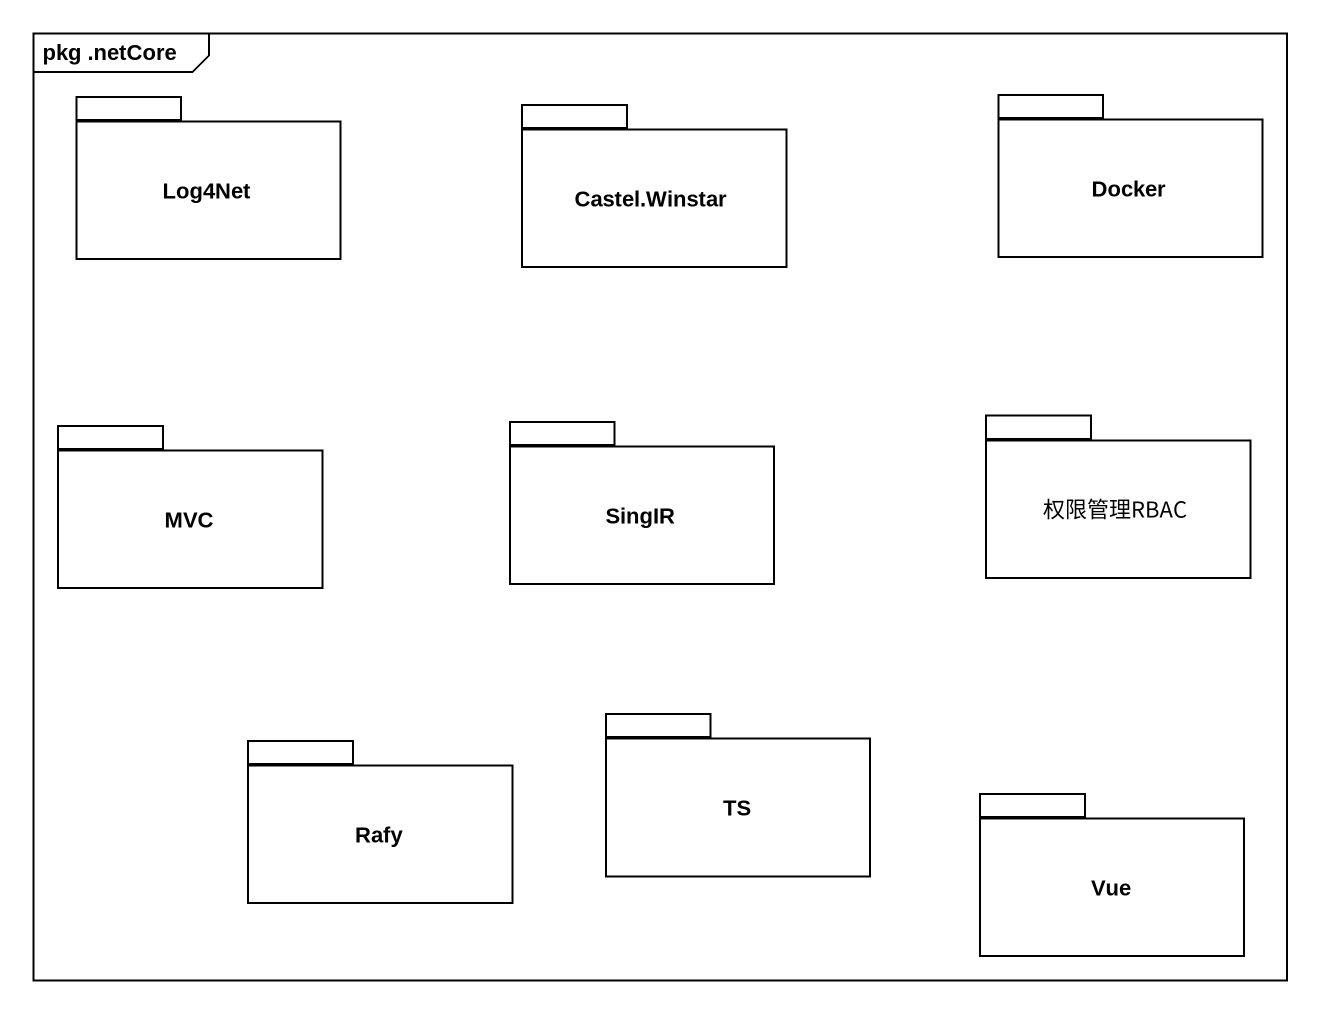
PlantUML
@startuml
mainframe pkg .netCore
package Log4Net {
}
package "Castel.Winstar" as Castel_Winstar {
}
package Docker {
}
package MVC {
}
package SingIR {
}
package 权限管理RBAC {
}
package TS {
}
package Rafy {
}
package Vue {
}
@enduml
